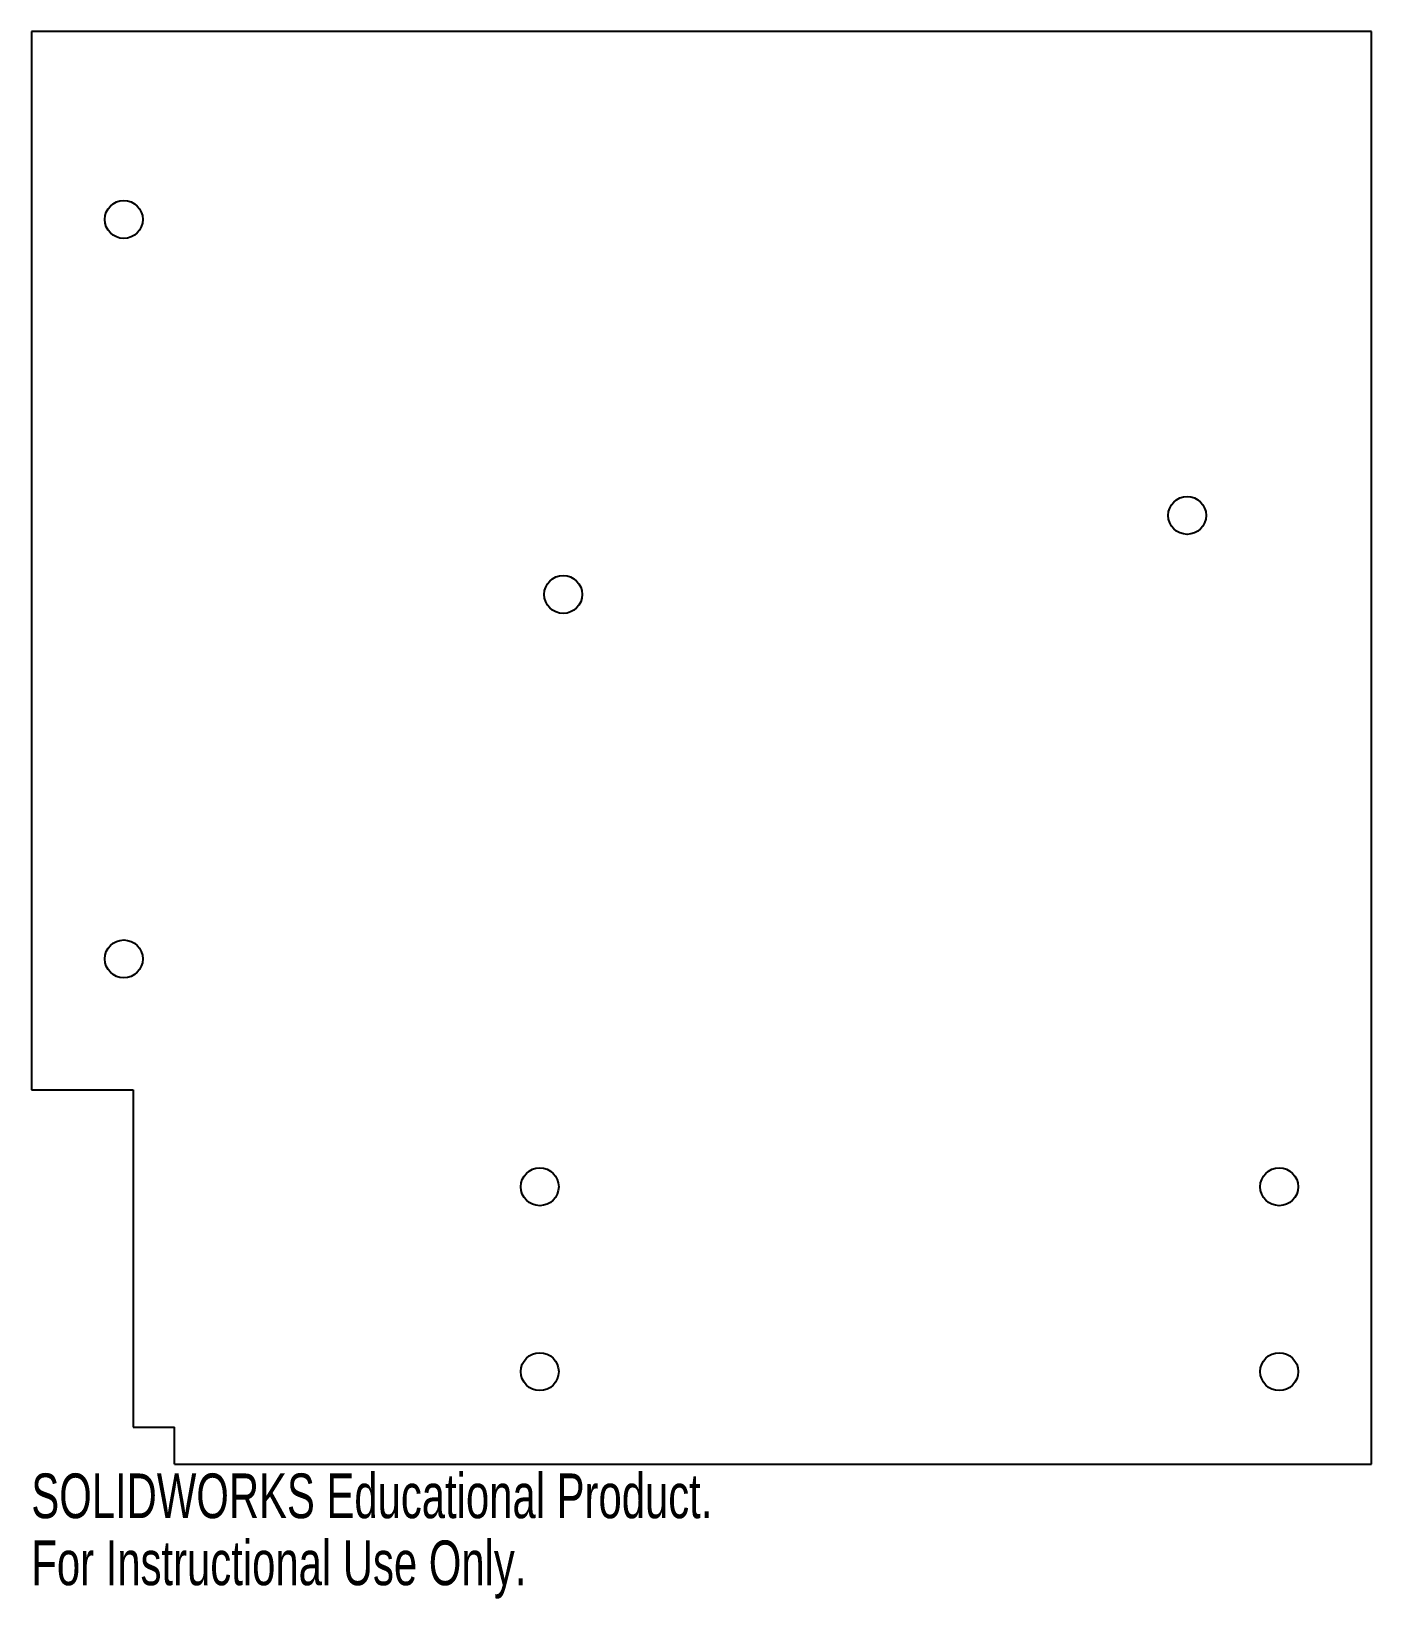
# Model space of a CAD drawing. Header units: millimetres. Extents: x -72 to 72, y -92 to 78.
import ezdxf

# ---------------------------------------------------------------- set-up
doc = ezdxf.new("R2010")
doc.units = ezdxf.units.MM
doc.styles.add('SLDTEXTSTYLE0', font='TXT', dxfattribs={"width": 0.7})

msp = doc.modelspace()

# ---------------------------------------------------------------- linework, layer by layer
at = {"color": 7, "linetype": 'Continuous', "lineweight": 25}
for p, q in [((72.5, 77.5), (-72.5, 77.5)), ((-72.5, 77.5), (-72.5, -37)), ((72.5, -77.5), (72.5, 77.5)), ((-72.5, -37), (-61.5, -37)), ((-61.5, -37), (-61.5, -73.5)), ((-61.5, -73.5), (-57, -73.5)), ((-57, -77.5), (-57, -73.5)), ((-57, -77.5), (72.5, -77.5))]:
    msp.add_line(p, q, dxfattribs=at)
for centre in [(-62.5, 57.15), (52.54, 25.13), (-14.96, 16.58), (-62.5, -22.85), (-17.5, -47.5), (62.5, -47.5), (-17.5, -67.5), (62.5, -67.5)]:
    msp.add_circle(centre, 2.05, dxfattribs=at)

# ---------------------------------------------------------------- texts
at = {"color": 7, "linetype": 'Continuous', "char_height": 4.8336, "attachment_point": 1, "style": 'SLDTEXTSTYLE0'}
for s, insert in [('SOLIDWORKS Educational Product.', (-72.5, -78.52)), ('For Instructional Use Only.', (-72.5, -85.77))]:
    msp.add_mtext(s, dxfattribs=dict(at, insert=insert))

doc.saveas('drawing.dxf')
